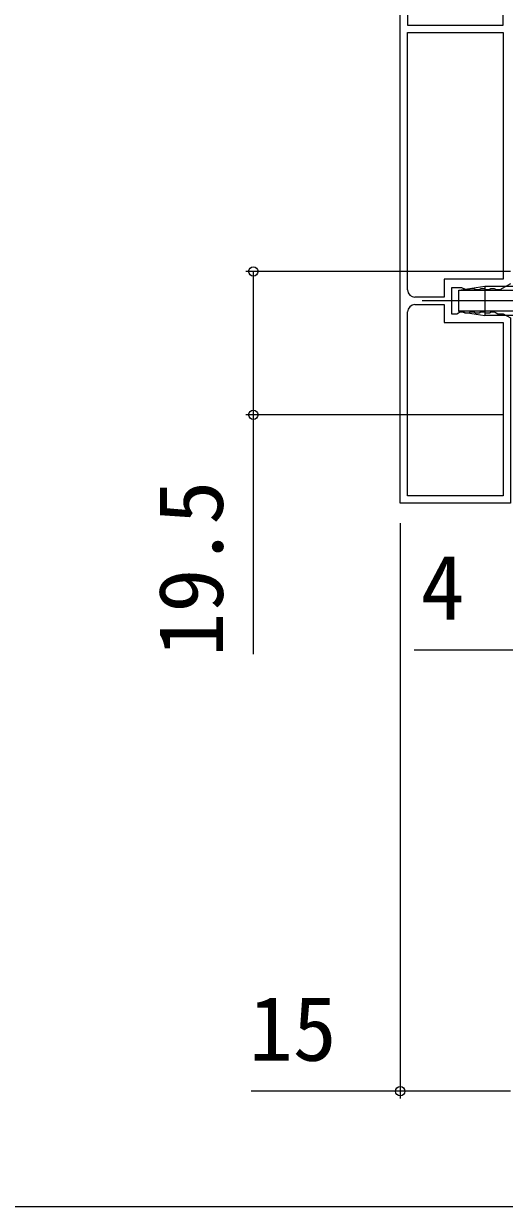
# Model space of a CAD drawing. Units: millimetres, scale not verified. Extents: x -525 to 525, y -803 to 799.
# Drawn here: x -356.2 to -290.7, y -802.8 to -641.9 of the extents above; entities that cross this region are included whole.
import ezdxf
from ezdxf.enums import TextEntityAlignment as Align

# ---------------------------------------------------------------- set-up
doc = ezdxf.new("R2010")
doc.units = ezdxf.units.MM
doc.header["$LTSCALE"] = 4
doc.layers.add('0-2_YKK_11', color=7, linetype='Continuous', lineweight=18)
for name, color, linetype in [('0-5_YKK_13', 4, 'Continuous'), ('0-6_YKK_D', 6, 'Continuous'), ('0-7_YKK_ZWAK', 7, 'Continuous')]:
    doc.layers.add(name, color=color, linetype=linetype)
doc.styles.add('ＭＳ ゴシック', font='')
doc.styles.get('ＭＳ ゴシック').set_extended_font_data('MS Gothic')

msp = doc.modelspace()

# ---------------------------------------------------------------- linework, layer by layer
at = {"layer": '0-2_YKK_11'}
msp.add_line((-303.89, -706.145), (-303.89, -681.145), dxfattribs=at)
for points in [[(-304.89, -707.145), (-304.89, -633.145)], [(-303.89, -634.145), (-303.89, -642.145), (-290.89, -642.145), (-290.89, -634.145)], [(-303.89, -678.145), (-303.89, -643.145), (-290.89, -643.145), (-290.89, -676.695), (-298.89, -676.695), (-298.89, -679.145), (-302.89, -679.145)], [(-289.89, -677.318), (-291.323, -678.145), (-291.803, -678.145), (-292.046, -678.02), (-292.534, -678.02), (-292.777, -678.145), (-293.203, -678.145), (-293.446, -678.02), (-293.934, -678.02), (-294.177, -678.145), (-294.603, -678.145), (-294.846, -678.02), (-295.334, -678.02), (-295.577, -678.145), (-296.003, -678.145), (-296.246, -678.02), (-296.49, -677.895), (-297.89, -677.895), (-297.89, -681.395), (-297.19, -681.395), (-296.946, -681.27), (-296.703, -681.145), (-296.277, -681.145), (-296.034, -681.27), (-295.546, -681.27), (-295.303, -681.145), (-294.877, -681.145), (-294.634, -681.27), (-294.146, -681.27)], [(-302.89, -680.145), (-298.89, -680.145), (-298.89, -682.595), (-290.89, -682.595), (-290.89, -706.145), (-303.89, -706.145)], [(-294.146, -681.27), (-293.903, -681.145), (-293.477, -681.145), (-293.234, -681.27), (-292.746, -681.27), (-292.503, -681.145), (-292.077, -681.145), (-291.834, -681.27), (-291.59, -681.395), (-290.89, -681.395), (-289.89, -681.972), (-289.89, -707.145), (-304.89, -707.145)]]:
    msp.add_lwpolyline(points, dxfattribs=at)
for centre, start, end in [((-302.89, -678.145), 180.00001, 269.99999), ((-302.89, -681.145), 90.00001, 179.99999)]:
    msp.add_arc(centre, 1, start, end, dxfattribs=at)
at = {"layer": '0-5_YKK_13'}
for p, q in [((-296.89, -678.194), (-293.39, -677.644)), ((-296.89, -681.094), (-296.89, -678.194)), ((-286.89, -678.244), (-296.89, -678.244)), ((-293.39, -677.644), (-293.39, -681.644)), ((-293.39, -677.644), (-286.89, -677.644)), ((-279.29, -679.644), (-301.89, -679.644)), ((-286.89, -681.044), (-296.89, -681.044)), ((-296.89, -681.094), (-293.39, -681.644))]:
    msp.add_line(p, q, dxfattribs=at)
msp.add_lwpolyline([(-286.89, -677.644), (-286.89, -681.644), (-293.39, -681.644)], dxfattribs=at)
at = {"layer": '0-6_YKK_D'}
for p, q in [((-289.89, -675.642), (-325.89, -675.642)), ((-290.89, -695.142), (-325.89, -695.142)), ((-304.89, -709.894), (-304.89, -788.142))]:
    msp.add_line(p, q, dxfattribs=at)
for points in [[(-324.89, -675.642), (-324.89, -695.142), (-324.89, -727.692)], [(-285.89, -727.142), (-289.89, -727.142), (-303.008, -727.142)], [(-289.89, -787.142), (-304.89, -787.142), (-325.167, -787.142)]]:
    msp.add_lwpolyline(points, dxfattribs=at)
for centre in [(-324.89, -675.642), (-324.89, -695.142), (-304.89, -787.142)]:
    msp.add_circle(centre, 0.637, dxfattribs=at)
at = {"layer": '0-7_YKK_ZWAK'}
msp.add_lwpolyline([(-525, -802.8), (525, -802.8), (525, 727.2)], dxfattribs=at)

# ---------------------------------------------------------------- texts
at = {"layer": '0-6_YKK_D', "style": 'ＭＳ ゴシック'}
msp.add_text('19.5', height=8.798, rotation=90, dxfattribs=at).set_placement((-326.39, -728.033), align=Align.BOTTOM_LEFT)
for s, p in [('4', (-302.122, -725.642)), ('15', (-325.508, -785.642))]:
    msp.add_text(s, height=8.798, dxfattribs=at).set_placement(p, align=Align.BOTTOM_LEFT)

doc.saveas('drawing.dxf')
